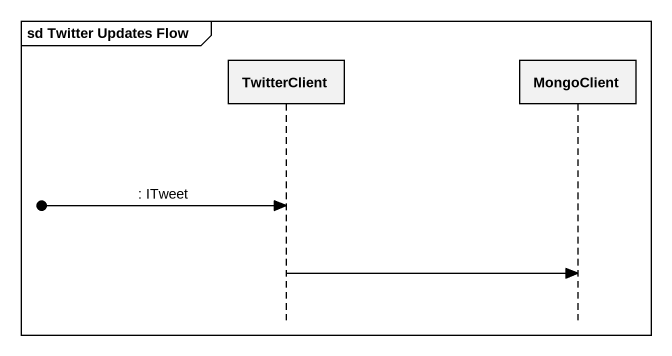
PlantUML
@startuml
mainframe sd Twitter Updates Flow
hide footbox
participant TwitterClient
participant MongoClient

[o-> TwitterClient : : ITweet
TwitterClient -> MongoClient
@enduml
